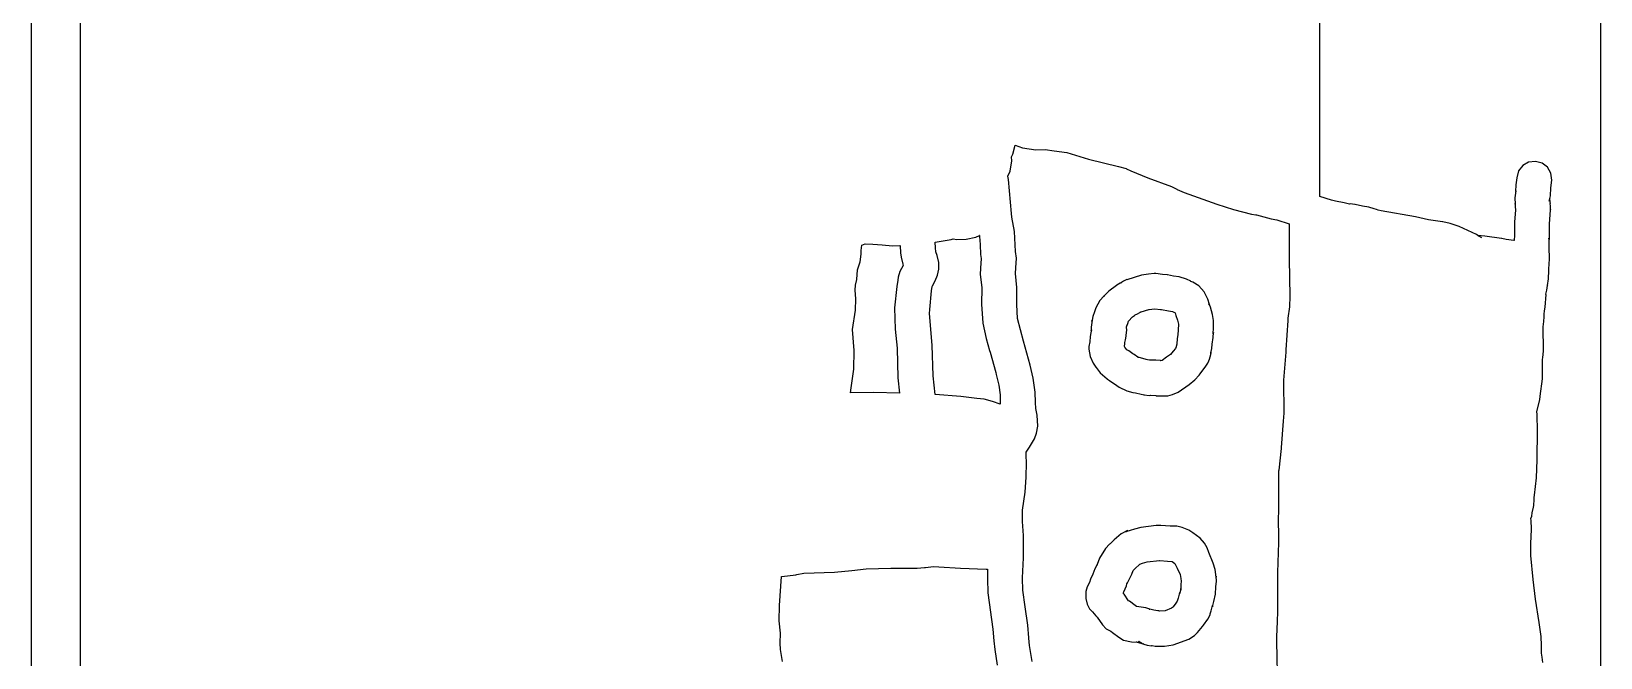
# Model space of a CAD drawing. Extents: x 2 to 598, y 1588 to 7998.
# Drawn here: x 383.6 to 598, y 7456.4 to 7541.8 of the extents above; entities that cross this region are included whole.
import ezdxf

# ---------------------------------------------------------------- set-up
doc = ezdxf.new("R2010")
doc.units = 0

msp = doc.modelspace()

# ---------------------------------------------------------------- linework, layer by layer
at = {"layer": 'Calque 1'}
for p, q in [((390.295, 7959.82), (390.295, 7378.73)), ((559.64167, 7519.30841), (559.642, 7959.82)), ((517.72512, 7525.09188), (518.0419, 7526.32127)), ((518.0419, 7526.32127), (518.042, 7526.32)), ((518.042, 7526.32), (519.04142, 7525.96291)), ((517.3515, 7522.76954), (517.56526, 7524.160549)), ((517.53806, 7524.70741), (517.72512, 7525.09188)), ((517.56526, 7524.160549), (517.53806, 7524.70741)), ((519.04142, 7525.96291), (520.857529, 7525.682021)), ((520.857529, 7525.682021), (522.12082, 7525.70195)), ((522.12082, 7525.70195), (522.122, 7525.7)), ((522.122, 7525.7), (523.35758, 7525.54445)), ((523.35758, 7525.54445), (525.09288, 7525.31294)), ((525.09288, 7525.31294), (528.0467, 7524.41119)), ((528.0467, 7524.41119), (532.15343, 7523.38696)), ((589.10355, 7524.09834), (588.159036, 7523.972157)), ((590.023005, 7523.847998), (589.10355, 7524.09834)), ((517.02956, 7522.06054), (517.3515, 7522.76954)), ((517.10036, 7521.62284), (517.02956, 7522.06054)), ((532.15343, 7523.38696), (533.18902, 7523.12444)), ((533.18902, 7523.12444), (533.24972, 7523.069083)), ((533.24972, 7523.069083), (533.83446, 7522.78958)), ((533.83446, 7522.78958), (536.13923, 7521.85682)), ((586.799982, 7522.782773), (586.5497, 7521.86333)), ((587.363804, 7523.509675), (586.799982, 7522.782773)), ((588.159036, 7523.972157), (587.363804, 7523.509675)), ((590.749793, 7523.28404), (590.023005, 7523.847998)), ((591.212081, 7522.488639), (590.749793, 7523.28404)), ((591.33804, 7521.54397), (591.212081, 7522.488639)), ((517.50653, 7516.9699), (517.10036, 7521.62284)), ((536.13923, 7521.85682), (539.36694, 7520.64294)), ((539.36694, 7520.64294), (540.09196, 7520.30084)), ((540.09196, 7520.30084), (540.16176, 7520.26934)), ((540.16176, 7520.26934), (541.09246, 7519.86936)), ((541.09246, 7519.86936), (545.55627, 7518.25603)), ((586.40248, 7520.06292), (586.27122, 7519.12396)), ((586.41638, 7520.90319), (586.38228, 7520.00092)), ((586.38228, 7520.00092), (586.403442, 7520.036274)), ((586.403442, 7520.036274), (586.40248, 7520.06292)), ((586.5497, 7521.86333), (586.41638, 7520.90319)), ((591.14273, 7519.38855), (591.19903, 7520.50528)), ((591.19903, 7520.50528), (591.33804, 7521.54397)), ((545.55627, 7518.25603), (547.841086, 7517.515172)), ((561.22451, 7518.82059), (559.64167, 7519.30841)), ((561.78159, 7518.6423), (561.22451, 7518.82059)), ((562.96033, 7518.4542), (561.78159, 7518.6423)), ((563.7024, 7518.27385), (562.96033, 7518.4542)), ((563.775316, 7518.299462), (563.7024, 7518.27385)), ((564.43672, 7518.22525), (563.775316, 7518.299462)), ((564.45322, 7518.22525), (564.43672, 7518.22525)), ((565.49502, 7517.98186), (564.45322, 7518.22525)), ((566.33166, 7517.82993), (565.49502, 7517.98186)), ((567.08045, 7517.61909), (566.33166, 7517.82993)), ((586.27122, 7519.12396), (586.33112, 7518.2346)), ((586.33112, 7518.2346), (586.323222, 7518.342069)), ((586.323222, 7518.342069), (586.33412, 7518.1483)), ((586.33412, 7518.1483), (586.34652, 7517.82635)), ((586.34652, 7517.82635), (586.35842, 7517.50647)), ((590.9908, 7518.65216), (591.14273, 7519.38855)), ((591.039, 7518.918464), (590.9908, 7518.65216)), ((591.0704, 7519.03302), (591.039, 7518.918464)), ((591.12, 7518.57), (591.0704, 7519.03302)), ((591.1207, 7518.5658), (591.12, 7518.57)), ((591.133987, 7518.344216), (591.1207, 7518.5658)), ((591.1307, 7518.33171), (591.133987, 7518.344216)), ((591.1441, 7518.00356), (591.1307, 7518.33171)), ((591.156, 7517.67955), (591.1441, 7518.00356)), ((591.161, 7517.57), (591.156, 7517.67955)), ((517.50853, 7516.9609), (517.50653, 7516.9699)), ((517.55043, 7516.4922), (517.50853, 7516.9609)), ((517.91991, 7514.52539), (517.55043, 7516.4922)), ((547.841086, 7517.515172), (550.30585, 7516.8835)), ((550.30585, 7516.8835), (550.921912, 7516.78277)), ((550.921912, 7516.78277), (551.0102, 7516.791)), ((551.0102, 7516.791), (553.00594, 7516.2422)), ((553.00594, 7516.2422), (553.77282, 7516.12179)), ((553.77282, 7516.12179), (555.4399, 7515.56472)), ((555.4399, 7515.56472), (555.4449, 7515.43346)), ((567.37552, 7517.51884), (567.08045, 7517.61909)), ((567.5967, 7517.42324), (567.37552, 7517.51884)), ((568.02096, 7517.33074), (567.5967, 7517.42324)), ((572.72196, 7516.53854), (568.02096, 7517.33074)), ((574.47586, 7516.13288), (572.72196, 7516.53854)), ((576.42148, 7515.8466), (574.47586, 7516.13288)), ((576.43548, 7515.8416), (576.42148, 7515.8466)), ((577.433714, 7515.634942), (576.43548, 7515.8416)), ((578.66894, 7515.19409), (577.433714, 7515.634942)), ((586.23947, 7515.86157), (586.21777, 7513.91337)), ((586.36142, 7517.43047), (586.23947, 7515.86157)), ((586.35842, 7517.50647), (586.36142, 7517.43047)), ((591.01631, 7513.78517), (591.03281, 7515.57111)), ((591.03281, 7515.57111), (591.16407, 7517.44128)), ((591.16107, 7517.53478), (591.161, 7517.57)), ((591.16368, 7517.581191), (591.16107, 7517.53478)), ((591.16407, 7517.44128), (591.16368, 7517.581191)), ((507.09869, 7513.05326), (509.29391, 7513.4398)), ((509.29391, 7513.4398), (509.56469, 7513.5173)), ((509.56469, 7513.5173), (510.043551, 7513.425097)), ((510.043551, 7513.425097), (511.32117, 7513.4713)), ((511.32117, 7513.4713), (512.67538, 7513.752654)), ((512.67538, 7513.752654), (513.15569, 7513.95654)), ((513.09504, 7513.9632), (513.15444, 7513.9662)), ((513.15444, 7513.9632), (513.09504, 7513.9632)), ((513.15444, 7513.9662), (513.15444, 7513.9632)), ((513.15444, 7513.9662), (513.15444, 7513.9662)), ((513.15569, 7513.95654), (513.15544, 7513.9528)), ((513.15544, 7513.9528), (513.16344, 7513.8588)), ((513.16344, 7513.8588), (513.23114, 7512.74724)), ((518.092, 7511.79998), (517.91991, 7514.52539)), ((555.4449, 7515.43346), (555.4728, 7510.75261)), ((578.69274, 7515.18809), (578.66894, 7515.19409)), ((581.02438, 7514.09203), (578.69274, 7515.18809)), ((581.21662, 7513.98196), (581.02438, 7514.09203)), ((582.16436, 7513.87189), (581.21662, 7513.98196)), ((581.28614, 7513.9373), (581.30784, 7513.9273)), ((581.28631, 7513.93687), (581.28614, 7513.9373)), ((581.72195, 7513.68779), (581.28631, 7513.93687)), ((581.30784, 7513.9273), (581.31784, 7513.9193)), ((581.31784, 7513.9193), (581.72195, 7513.68779)), ((582.18766, 7513.86789), (582.16436, 7513.87189)), ((584.46039, 7513.5909), (582.18766, 7513.86789)), ((584.50379, 7513.5859), (584.46039, 7513.5909)), ((585.08722, 7513.44586), (584.50379, 7513.5859)), ((585.09522, 7513.44586), (585.08722, 7513.44586)), ((586.15097, 7513.28721), (585.09522, 7513.44586)), ((586.19727, 7513.36351), (586.18927, 7513.27821)), ((586.20127, 7513.38731), (586.19727, 7513.36351)), ((586.21777, 7513.91337), (586.20127, 7513.38731)), ((590.90499, 7513.63187), (590.90519, 7513.63189)), ((590.93759, 7513.49751), (590.90499, 7513.63187)), ((590.90519, 7513.63189), (590.93159, 7513.52751)), ((590.93159, 7513.52751), (590.93759, 7513.49751)), ((590.99051, 7513.01674), (591.01631, 7513.78517)), ((496.83037, 7510.36351), (496.983779, 7511.430661)), ((496.98178, 7511.92776), (497.06448, 7512.67448)), ((496.983779, 7511.430661), (496.98178, 7511.92776)), ((497.06448, 7512.67448), (497.54714, 7512.86258)), ((497.54714, 7512.86258), (497.54659, 7512.86191)), ((497.54659, 7512.86191), (498.57082, 7512.79111)), ((498.57082, 7512.79111), (499.84464, 7512.68414)), ((499.84464, 7512.68414), (501.25076, 7512.58388)), ((501.25076, 7512.58388), (502.28222, 7512.61538)), ((502.28222, 7512.61538), (502.30442, 7512.55128)), ((502.30442, 7512.55128), (502.37732, 7511.61387)), ((502.37732, 7511.61387), (502.443803, 7511.028231)), ((507.13129, 7512.28741), (507.09869, 7513.05326)), ((507.20989, 7511.73861), (507.13129, 7512.28741)), ((507.38714, 7511.24613), (507.20989, 7511.73861)), ((507.590942, 7510.284446), (507.38714, 7511.24613)), ((513.23114, 7512.74724), (513.31124, 7511.3928)), ((513.31124, 7511.3928), (513.370527, 7510.857929)), ((518.1917, 7510.87135), (518.092, 7511.79998)), ((586.17477, 7513.28321), (586.15097, 7513.28721)), ((586.18927, 7513.27821), (586.17477, 7513.28321)), ((590.97151, 7512.47517), (590.97551, 7512.87928)), ((590.99891, 7510.69492), (590.97151, 7512.47517)), ((590.97551, 7512.87928), (590.99051, 7513.01674)), ((496.39112, 7507.97968), (496.48982, 7509.27831)), ((496.48982, 7509.27831), (496.83037, 7510.36351)), ((502.72668, 7509.90079), (502.28949, 7509.06053)), ((502.443803, 7511.028231), (502.67188, 7510.05272)), ((502.67188, 7510.05272), (502.72668, 7509.90079)), ((507.411188, 7508.582387), (507.585809, 7509.401839)), ((507.585809, 7509.401839), (507.590942, 7510.284446)), ((513.33834, 7510.22703), (513.26654, 7508.71446)), ((513.38644, 7510.72674), (513.33834, 7510.22703)), ((513.370527, 7510.857929), (513.39344, 7510.82384)), ((513.39344, 7510.82384), (513.38644, 7510.72674)), ((518.0641, 7508.81205), (518.1302, 7509.58151)), ((518.1302, 7509.58151), (518.1917, 7510.87135)), ((555.4728, 7510.75261), (555.5653, 7505.6971)), ((590.91561, 7508.87087), (590.93631, 7509.31632)), ((590.93631, 7509.31632), (590.97711, 7510.16175)), ((590.97411, 7510.16575), (590.99891, 7510.69492)), ((590.97711, 7510.16175), (590.97411, 7510.16575)), ((496.18868, 7506.49605), (496.19268, 7507.18128)), ((496.19268, 7507.18128), (496.39112, 7507.97968)), ((501.84353, 7507.01932), (501.55466, 7504.09753)), ((501.97685, 7507.86216), (501.84353, 7507.01932)), ((502.027956, 7508.285372), (501.97685, 7507.86216)), ((502.28949, 7509.06053), (502.027956, 7508.285372)), ((506.60886, 7506.43922), (506.70036, 7507.00973)), ((506.70036, 7507.00973), (506.72516, 7507.09703)), ((506.72516, 7507.09703), (507.10653, 7507.81017)), ((507.10653, 7507.81017), (507.411188, 7508.582387)), ((513.26654, 7508.71446), (513.46653, 7506.83757)), ((518.26461, 7506.88452), (518.0641, 7508.81205)), ((531.86702, 7507.16736), (530.80868, 7506.39738)), ((531.896542, 7507.207981), (531.86702, 7507.16736)), ((532.375, 7507.48), (531.896542, 7507.207981)), ((532.496235, 7507.53159), (532.37463, 7507.47424)), ((532.37463, 7507.47424), (532.375, 7507.48)), ((532.47747, 7507.51304), (532.496235, 7507.53159)), ((532.49347, 7507.52494), (532.47747, 7507.51304)), ((532.52287, 7507.54714), (532.49347, 7507.52494)), ((532.56167, 7507.57554), (532.52287, 7507.54714)), ((532.84072, 7507.74607), (532.56167, 7507.57554)), ((532.84372, 7507.75007), (532.84072, 7507.74607)), ((533.285054, 7507.955322), (532.84372, 7507.75007)), ((533.28814, 7507.93973), (533.285054, 7507.955322)), ((535.272, 7508.58), (533.28814, 7507.93973)), ((535.27318, 7508.58631), (535.272, 7508.58)), ((535.272, 7508.58), (535.272, 7508.58)), ((536.223, 7508.7), (535.27318, 7508.58631)), ((536.224, 7508.7), (536.223, 7508.7)), ((536.223, 7508.7), (536.223, 7508.7)), ((537.02529, 7508.77534), (536.22379, 7508.69624)), ((536.22379, 7508.69624), (536.224, 7508.7)), ((537.02555, 7508.77488), (537.02529, 7508.77534)), ((537.24672, 7508.77188), (537.02555, 7508.77488)), ((538.15571, 7508.67578), (537.24672, 7508.77188)), ((538.16861, 7508.6733), (538.13351, 7508.6763)), ((538.13351, 7508.6763), (538.15571, 7508.67578)), ((538.812, 7508.62), (538.15571, 7508.6763)), ((538.15571, 7508.6763), (538.16861, 7508.6733)), ((538.81301, 7508.61706), (538.812, 7508.62)), ((539.676, 7508.43), (538.81301, 7508.61706)), ((539.67732, 7508.43849), (539.676, 7508.43)), ((540.40802, 7508.33255), (539.67732, 7508.43849)), ((541.443964, 7508.0258), (540.40802, 7508.33255)), ((542.041, 7507.73), (541.443964, 7508.0258)), ((542.04104, 7507.72152), (542.041, 7507.73)), ((542.318455, 7507.619238), (542.04104, 7507.72152)), ((543.10299, 7507.09004), (542.318455, 7507.619238)), ((543.849209, 7506.291028), (543.10299, 7507.09004)), ((590.67108, 7506.51043), (590.757366, 7507.143131)), ((590.757366, 7507.143131), (590.75018, 7507.25561)), ((590.75018, 7507.25561), (590.761571, 7507.207234)), ((590.761571, 7507.207234), (590.85301, 7507.73671)), ((590.85301, 7507.74071), (590.87991, 7508.08126)), ((590.85301, 7507.73671), (590.85301, 7507.74071)), ((590.87991, 7508.08126), (590.89441, 7508.39028)), ((590.89441, 7508.39028), (590.91561, 7508.87087)), ((496.259516, 7505.356096), (496.18868, 7506.49605)), ((496.23208, 7503.7789), (496.259516, 7505.356096)), ((506.351, 7503.89622), (506.60886, 7506.43922)), ((513.46653, 7506.83757), (513.447089, 7504.601418)), ((518.25861, 7504.58285), (518.26461, 7506.88452)), ((529.571, 7505.09), (529.02943, 7504.09057)), ((530.1331, 7505.68428), (529.57086, 7505.09104)), ((529.57086, 7505.09104), (529.571, 7505.09)), ((530.213456, 7505.748705), (530.1073, 7505.65428)), ((530.1073, 7505.65428), (530.1331, 7505.68428)), ((530.808, 7506.4), (530.1331, 7505.68428)), ((530.1331, 7505.68428), (530.1719, 7505.71788)), ((530.1719, 7505.71788), (530.213456, 7505.748705)), ((530.80868, 7506.39738), (530.808, 7506.4)), ((544.34012, 7505.2979), (543.849209, 7506.291028)), ((544.55044, 7504.57236), (544.34012, 7505.2979)), ((555.5653, 7505.6971), (555.4847, 7504.23259)), ((590.4136, 7504.20361), (590.54176, 7505.9327)), ((590.53376, 7505.9074), (590.53776, 7505.9606)), ((590.54176, 7505.9327), (590.53376, 7505.9074)), ((590.53776, 7505.9606), (590.67108, 7506.51043)), ((495.80471, 7501.16149), (496.23208, 7503.7789)), ((501.55466, 7504.09753), (501.555, 7504.1)), ((501.555, 7504.1), (501.637761, 7501.190743)), ((506.341, 7503.35), (506.351, 7503.89622)), ((506.34177, 7503.34634), (506.341, 7503.35)), ((506.67302, 7498.99726), (506.34177, 7503.34634)), ((513.447089, 7504.601418), (513.59624, 7502.01926)), ((518.35271, 7502.63516), (518.25861, 7504.58285)), ((519.15576, 7499.57799), (518.35271, 7502.63516)), ((528.62997, 7502.90718), (528.53437, 7502.41729)), ((528.86768, 7503.55831), (528.62997, 7502.90718)), ((529.02943, 7504.09057), (528.86768, 7503.55831)), ((533.51172, 7502.27356), (534.07086, 7502.87921)), ((534.07086, 7502.87921), (534.30961, 7503.03941)), ((534.30961, 7503.03941), (534.43828, 7503.13031)), ((534.43828, 7503.13031), (534.738, 7503.27035)), ((534.738, 7503.27035), (534.738, 7503.27)), ((534.738, 7503.27), (534.739, 7503.27)), ((534.739, 7503.27), (535.05991, 7503.46069)), ((535.05991, 7503.46069), (535.14721, 7503.52319)), ((535.14721, 7503.52319), (535.16681, 7503.53869)), ((535.16681, 7503.53869), (535.25881, 7503.57019)), ((535.25881, 7503.57019), (535.259, 7503.57)), ((535.259, 7503.57), (536.28736, 7503.89556)), ((536.28736, 7503.89556), (536.311228, 7503.886647)), ((536.311228, 7503.886647), (536.71524, 7503.92656)), ((536.71524, 7503.92656), (537.12452, 7503.96896)), ((537.12452, 7503.96896), (537.08262, 7503.97986)), ((537.08262, 7503.97986), (537.08269, 7503.97667)), ((537.08269, 7503.97667), (537.12459, 7503.96577)), ((537.12459, 7503.96577), (537.88423, 7503.88307)), ((537.88423, 7503.88307), (537.88723, 7503.88307)), ((537.88723, 7503.88307), (538.02986, 7503.88007)), ((538.02986, 7503.88007), (538.95797, 7503.68577)), ((538.95797, 7503.68577), (539.52744, 7503.60517)), ((539.52744, 7503.60517), (539.87212, 7503.44136)), ((539.87212, 7503.44136), (539.95742, 7503.05327)), ((539.95742, 7503.05327), (540.22045, 7502.40421)), ((544.53204, 7504.50596), (544.493465, 7504.652485)), ((544.493465, 7504.652485), (544.55944, 7504.51296)), ((544.55944, 7504.51296), (544.53204, 7504.50596)), ((544.55944, 7504.51296), (544.55044, 7504.57236)), ((544.68708, 7504.19205), (544.55944, 7504.51296)), ((544.973211, 7503.205023), (544.68708, 7504.19205)), ((545.09636, 7502.35805), (544.973211, 7503.205023)), ((555.2842, 7502.68127), (555.264, 7502.36294)), ((555.4847, 7504.23259), (555.2842, 7502.68127)), ((590.24104, 7502.23331), (590.27054, 7502.87771)), ((590.27054, 7502.87771), (590.271, 7502.92)), ((590.271, 7502.92), (590.276, 7503.03679)), ((590.276, 7503.06419), (590.292, 7503.24144)), ((590.276, 7503.03679), (590.276, 7503.06419)), ((590.289, 7503.22434), (590.3366, 7503.70803)), ((590.292, 7503.24144), (590.289, 7503.22434)), ((590.3366, 7503.70803), (590.4136, 7504.20361)), ((496.04242, 7498.29551), (495.80471, 7501.16149)), ((501.637761, 7501.190743), (501.88934, 7498.59284)), ((513.59624, 7502.01926), (514.05774, 7499.906166)), ((528.382, 7500.681), (528.27658, 7500.20196)), ((528.43928, 7501.10916), (528.38188, 7500.68593)), ((528.38188, 7500.68593), (528.38988, 7500.69493)), ((528.39, 7500.69), (528.382, 7500.681)), ((528.38988, 7500.69493), (528.39, 7500.69)), ((528.40828, 7501.46366), (528.402218, 7500.965384)), ((528.402218, 7500.965384), (528.43928, 7501.10916)), ((528.53437, 7502.41709), (528.40828, 7501.46366)), ((528.54137, 7502.42969), (528.515557, 7502.296744)), ((528.515557, 7502.296744), (528.53437, 7502.41009)), ((528.53437, 7502.41729), (528.54137, 7502.42969)), ((528.53437, 7502.41009), (528.53437, 7502.41709)), ((533.17432, 7500.3166), (533.275835, 7501.125834)), ((533.23482, 7501.40904), (533.25132, 7501.50254)), ((533.275835, 7501.125834), (533.23482, 7501.40904)), ((533.25132, 7501.50254), (533.27662, 7501.66171)), ((533.27611, 7501.66222), (533.27711, 7501.67362)), ((533.27662, 7501.66171), (533.27611, 7501.66222)), ((533.27659, 7501.66172), (533.40217, 7501.98418)), ((533.27711, 7501.67362), (533.27659, 7501.66172)), ((533.40217, 7501.98418), (533.51172, 7502.27356)), ((540.22045, 7502.40421), (540.32174, 7501.86729)), ((540.295, 7501.09), (540.2588, 7500.40271)), ((540.32174, 7501.86729), (540.29434, 7501.08749)), ((540.29434, 7501.08749), (540.295, 7501.09)), ((545.06596, 7500.56333), (545.12896, 7501.38809)), ((545.115472, 7500.73136), (545.06596, 7500.56333)), ((545.08616, 7500.0476), (545.115472, 7500.73136)), ((545.12896, 7501.38809), (545.09636, 7502.35805)), ((555.264, 7502.36294), (555.00769, 7498.38179)), ((590.16614, 7501.53309), (590.24104, 7502.23331)), ((590.16614, 7501.46589), (590.16614, 7501.53309)), ((590.16614, 7501.42349), (590.16614, 7501.46589)), ((590.18164, 7498.39318), (590.16614, 7501.42349)), ((501.88934, 7498.59284), (502.01233, 7494.54658)), ((506.80531, 7494.82645), (506.67302, 7498.99726)), ((514.05774, 7499.906166), (514.54192, 7498.27737)), ((520.083079, 7496.268402), (519.15576, 7499.57799)), ((528.07623, 7498.46247), (528.076, 7498.46)), ((528.076, 7498.46), (528.076, 7498.46)), ((528.076, 7498.46), (528.29097, 7497.46937)), ((528.10203, 7498.81128), (528.07623, 7498.46247)), ((528.209, 7499.45), (528.10203, 7498.81128)), ((528.27658, 7500.20196), (528.20788, 7499.44748)), ((528.20788, 7499.44748), (528.209, 7499.45)), ((532.94992, 7498.83917), (533.00362, 7499.22933)), ((532.95044, 7498.83617), (532.94992, 7498.83917)), ((533.02224, 7498.72713), (532.95044, 7498.83617)), ((533.00362, 7499.22933), (533.01262, 7499.38074)), ((533.01262, 7499.38074), (533.00662, 7499.39214)), ((533.00662, 7499.39214), (533.01262, 7499.38074)), ((533.01262, 7499.38074), (533.09732, 7499.75694)), ((533.27132, 7498.3933), (533.02224, 7498.72713)), ((533.09732, 7499.75694), (533.178907, 7500.250655)), ((533.178907, 7500.250655), (533.17432, 7500.3166)), ((533.539, 7498.23), (533.27132, 7498.3933)), ((539.91375, 7498.5563), (539.58664, 7498.17751)), ((540.0326, 7498.80383), (539.91375, 7498.5563)), ((540.0386, 7498.84363), (540.0326, 7498.80383)), ((540.0991, 7499.13353), (540.0386, 7498.84363)), ((540.1678, 7499.92573), (540.0991, 7499.13353)), ((540.0991, 7499.13353), (540.1115, 7499.16453)), ((540.1115, 7499.16453), (540.0991, 7499.13353)), ((540.2588, 7500.40271), (540.1678, 7499.92573)), ((544.75854, 7497.94489), (544.87171, 7498.54588)), ((544.87171, 7498.54588), (544.92751, 7499.14016)), ((544.92751, 7499.14016), (544.90271, 7499.13616)), ((544.90271, 7499.13616), (544.92751, 7499.14016)), ((544.92751, 7499.14016), (545.08616, 7500.0476)), ((555.00769, 7498.38179), (554.98599, 7498.04072)), ((590.18164, 7498.34098), (590.18164, 7498.39318)), ((495.99852, 7495.73391), (496.04242, 7498.29551)), ((514.54192, 7498.27737), (514.60442, 7498.05827)), ((514.60442, 7498.05827), (515.37544, 7495.28582)), ((520.477763, 7494.489086), (520.083079, 7496.268402)), ((528.29097, 7497.46937), (528.7018, 7496.56813)), ((528.7018, 7496.56813), (529.04648, 7495.99142)), ((533.54, 7498.23), (533.539, 7498.23)), ((533.539, 7498.23), (533.539, 7498.23)), ((533.54042, 7498.22533), (533.54, 7498.23)), ((534.08716, 7497.83259), (533.54042, 7498.22533)), ((534.26234, 7497.72149), (534.08716, 7497.83259)), ((534.76309, 7497.3644), (534.26234, 7497.72149)), ((535.161, 7497.29), (534.76309, 7497.3644)), ((534.85388, 7497.30369), (534.855, 7497.31)), ((534.854, 7497.31), (534.85388, 7497.30369)), ((534.859, 7497.306), (534.854, 7497.31)), ((534.855, 7497.31), (534.859, 7497.306)), ((535.162, 7497.29), (535.161, 7497.29)), ((535.161, 7497.29), (535.161, 7497.29)), ((535.16227, 7497.28944), (535.162, 7497.29)), ((535.94, 7497.06), (535.16227, 7497.28944)), ((535.94092, 7497.0612), (535.94, 7497.06)), ((536.08923, 7497.0261), (535.94092, 7497.0612)), ((536.38327, 7496.9827), (536.08923, 7497.0261)), ((536.683, 7496.96), (536.38327, 7496.9827)), ((536.68397, 7496.96515), (536.683, 7496.96)), ((537.25965, 7496.94295), (536.68397, 7496.96515)), ((537.89515, 7496.9148), (537.25965, 7496.94295)), ((537.92627, 7496.88665), (537.89515, 7496.9148)), ((538.10766, 7496.91505), (537.92627, 7496.88665)), ((538.7009, 7497.35224), (538.10766, 7496.91505)), ((539.24144, 7497.7579), (538.7009, 7497.35224)), ((539.58664, 7498.17751), (539.24144, 7497.7579)), ((544.09288, 7496.1326), (544.25308, 7496.43852)), ((544.25308, 7496.43852), (544.32338, 7496.57391)), ((544.32338, 7496.57391), (544.46652, 7496.88759)), ((544.46652, 7496.88759), (544.56729, 7497.10876)), ((544.56729, 7497.10876), (544.76404, 7497.737835)), ((544.74254, 7497.88439), (544.774465, 7498.039695)), ((544.75854, 7497.94489), (544.74254, 7497.88439)), ((544.74764, 7497.87719), (544.75854, 7497.94489)), ((544.76404, 7497.737835), (544.74764, 7497.87719)), ((544.774465, 7498.039695), (544.75854, 7497.94489)), ((554.98599, 7498.04072), (554.66456, 7494.25284)), ((590.07184, 7494.77538), (590.07484, 7497.05897)), ((590.07484, 7497.05897), (590.11054, 7497.31115)), ((590.11054, 7497.31115), (590.17664, 7498.18758)), ((590.17664, 7498.27178), (590.18164, 7498.34098)), ((590.17664, 7498.18758), (590.17664, 7498.27178)), ((495.6249, 7493.19557), (495.99852, 7495.73391)), ((502.01233, 7494.54658), (502.22731, 7492.479)), ((507.10917, 7492.29947), (506.80531, 7494.82645)), ((515.37544, 7495.28582), (515.44574, 7495.01504)), ((515.44574, 7495.01504), (515.73357, 7493.73398)), ((520.74843, 7492.61665), (520.477763, 7494.489086)), ((529.04648, 7495.99142), (529.08988, 7495.97432)), ((529.08988, 7495.97432), (529.64644, 7495.25447)), ((529.64644, 7495.25447), (530.57971, 7494.42868)), ((530.57971, 7494.42868), (530.63811, 7494.37958)), ((530.63811, 7494.37958), (530.7735, 7494.26641)), ((530.7735, 7494.26641), (530.89442, 7494.19351)), ((530.89442, 7494.19351), (530.95232, 7494.15111)), ((530.95232, 7494.15111), (531.58897, 7493.73822)), ((541.77339, 7493.66358), (542.58523, 7494.28525)), ((542.58523, 7494.28525), (542.586, 7494.28)), ((542.586, 7494.28), (543.177971, 7494.909037)), ((543.177971, 7494.909037), (543.28104, 7495.10423)), ((543.28104, 7495.10423), (544.09288, 7496.1326)), ((554.66456, 7494.25284), (554.66956, 7493.75158)), ((589.75472, 7492.03495), (590.04204, 7494.43274)), ((590.04204, 7494.43274), (590.06584, 7494.63118)), ((590.06584, 7494.71438), (590.07184, 7494.77538)), ((590.06584, 7494.63118), (590.06584, 7494.71438)), ((498.72519, 7492.5544), (495.53676, 7492.5032)), ((495.53676, 7492.5032), (495.537, 7492.5)), ((495.537, 7492.5), (495.6249, 7493.19557)), ((502.22731, 7492.479), (498.72519, 7492.5544)), ((510.60921, 7492.00543), (507.10917, 7492.29947)), ((512.7822, 7491.73362), (510.60921, 7492.00543)), ((515.73357, 7493.73398), (515.77237, 7493.53193)), ((515.77237, 7493.53193), (515.96254, 7492.24518)), ((515.96254, 7492.24518), (515.97284, 7492.16408)), ((515.97284, 7492.16408), (515.97584, 7492.09428)), ((515.97584, 7492.09428), (515.99544, 7490.9946)), ((520.81043, 7491.20795), (520.74843, 7492.61665)), ((531.58897, 7493.73822), (531.589, 7493.74)), ((531.589, 7493.74), (532.24839, 7493.27129)), ((532.24839, 7493.27129), (533.28244, 7492.76848)), ((533.28244, 7492.76848), (534.104661, 7492.530692)), ((534.104661, 7492.530692), (534.44722, 7492.51837)), ((534.44722, 7492.51837), (535.25648, 7492.30288)), ((535.25648, 7492.30288), (535.65066, 7492.232542)), ((535.65066, 7492.232542), (535.60633, 7492.25378)), ((535.60633, 7492.25378), (536.375941, 7492.14963)), ((536.375941, 7492.14963), (536.53134, 7492.16698)), ((536.53134, 7492.16698), (537.25894, 7492.14168)), ((537.25894, 7492.14168), (537.289919, 7492.11353)), ((537.289919, 7492.11353), (537.92557, 7492.08538)), ((537.92557, 7492.08538), (538.86185, 7492.106855)), ((538.86185, 7492.106855), (539.519723, 7492.256914)), ((539.519723, 7492.256914), (540.30216, 7492.60938)), ((540.30216, 7492.60938), (541.77339, 7493.66358)), ((554.66956, 7493.75158), (554.70416, 7490.16523)), ((589.69532, 7491.54041), (589.75472, 7492.03495)), ((513.781875, 7491.61878), (512.7822, 7491.73362)), ((514.95003, 7491.34191), (513.781875, 7491.61878)), ((515.99596, 7490.9502), (514.95003, 7491.34191)), ((515.99544, 7490.9946), (515.99596, 7490.9502)), ((520.82803, 7490.36563), (520.81043, 7491.20795)), ((521.011124, 7489.46647), (520.82803, 7490.36563)), ((554.70416, 7490.16523), (554.70916, 7489.70841)), ((589.29896, 7489.95084), (589.69532, 7491.54041)), ((589.33206, 7489.52658), (589.29896, 7489.95084)), ((520.949828, 7486.994767), (521.10244, 7487.93839)), ((521.10244, 7487.93839), (521.011124, 7489.46647)), ((554.62286, 7488.65215), (554.36499, 7485.0472)), ((554.70916, 7489.70841), (554.62286, 7488.65215)), ((589.38996, 7487.28847), (589.33206, 7489.52658)), ((519.98571, 7485.08171), (520.658701, 7486.205243)), ((520.658701, 7486.205243), (520.949828, 7486.994767)), ((589.35326, 7483.49181), (589.38996, 7487.28847)), ((519.54036, 7483.91796), (519.54336, 7484.40579)), ((519.55746, 7483.01414), (519.54036, 7483.91796)), ((519.54336, 7484.40579), (519.98571, 7485.08171)), ((554.35159, 7484.92783), (554.03739, 7481.96987)), ((554.36499, 7485.0472), (554.35159, 7484.92783)), ((589.24949, 7480.89199), (589.35026, 7483.37401)), ((589.35026, 7483.45821), (589.35326, 7483.49181)), ((589.35026, 7483.44171), (589.35026, 7483.45821)), ((589.35026, 7483.37401), (589.35026, 7483.44171)), ((519.541734, 7481.011554), (519.55746, 7483.01414)), ((554.01879, 7481.7921), (553.99759, 7480.46557)), ((554.03739, 7481.96987), (554.01879, 7481.7921)), ((519.37504, 7478.9441), (519.541734, 7481.011554)), ((553.99759, 7480.46557), (553.99759, 7476.98206)), ((588.957, 7478.52056), (589.24949, 7480.89199)), ((519.00607, 7476.49361), (519.37504, 7478.9441)), ((553.99759, 7476.98206), (553.96969, 7474.73879)), ((588.8242, 7476.88139), (588.8728, 7477.1253)), ((588.8728, 7477.1253), (588.9048, 7477.96607)), ((588.9048, 7477.96607), (588.9255, 7478.20585)), ((588.9255, 7478.20585), (588.957, 7478.52056)), ((519.043503, 7474.962276), (519.00607, 7476.49361)), ((519.17299, 7473.03594), (519.043503, 7474.962276)), ((588.4831, 7475.34298), (588.58904, 7475.69335)), ((588.512, 7475.07788), (588.4831, 7475.34298)), ((588.544, 7473.9534), (588.512, 7475.07788)), ((588.58904, 7475.69335), (588.67124, 7476.10882)), ((588.67124, 7476.10882), (588.8242, 7476.88139)), ((519.149428, 7470.000105), (519.17299, 7473.03594)), ((532.484, 7473.24), (531.536201, 7472.458564)), ((532.48401, 7473.24258), (532.484, 7473.24)), ((533.37181, 7473.72058), (532.48401, 7473.24258)), ((534.3304, 7473.9154), (533.12841, 7473.54127)), ((533.12841, 7473.54127), (533.40591, 7473.68958)), ((533.40591, 7473.68958), (533.37181, 7473.72058)), ((535.17841, 7474.14485), (534.3304, 7473.9154)), ((537.30438, 7474.38669), (535.17841, 7474.14485)), ((537.94103, 7474.41409), (537.30438, 7474.38669)), ((537.94229, 7474.41439), (537.94103, 7474.41409)), ((539.197, 7474.31), (537.94229, 7474.41439)), ((539.19714, 7474.31345), (539.197, 7474.31)), ((540.091255, 7474.291575), (539.19714, 7474.31345)), ((540.844874, 7474.138541), (540.091255, 7474.291575)), ((541.736, 7473.76), (540.844874, 7474.138541)), ((541.73676, 7473.76289), (541.736, 7473.76)), ((542.28608, 7473.41356), (541.73676, 7473.76289)), ((543.2824, 7472.68234), (542.28608, 7473.41356)), ((543.89146, 7471.970808), (543.2824, 7472.68234)), ((553.96969, 7474.73879), (553.99599, 7473.40088)), ((553.99599, 7473.40088), (553.97999, 7472.08003)), ((588.48373, 7471.92794), (588.54053, 7473.8565)), ((588.54053, 7473.8565), (588.541, 7473.88)), ((588.541, 7473.88), (588.544, 7473.9534)), ((530.35034, 7471.25647), (529.545623, 7469.924478)), ((530.894493, 7471.848871), (530.35034, 7471.25647)), ((531.018, 7471.92), (530.894493, 7471.848871)), ((531.01897, 7471.9176), (531.018, 7471.92)), ((531.536201, 7472.458564), (531.01897, 7471.9176)), ((544.239646, 7471.360204), (543.89146, 7471.970808)), ((544.46475, 7470.70985), (544.239646, 7471.360204)), ((545.092241, 7469.265614), (544.46475, 7470.70985)), ((553.97999, 7472.08003), (553.84357, 7467.99449)), ((588.46563, 7470.31615), (588.48373, 7471.92794)), ((495.704146, 7468.265705), (497.69042, 7468.49208)), ((497.69042, 7468.49208), (501.037913, 7468.554214)), ((501.037913, 7468.554214), (504.64969, 7468.59078)), ((504.64969, 7468.59078), (505.63981, 7468.65438)), ((505.63981, 7468.65438), (505.78605, 7468.66828)), ((505.78605, 7468.66828), (506.89193, 7468.81505)), ((506.89193, 7468.81505), (506.89129, 7468.81237)), ((506.89129, 7468.81237), (506.892, 7468.81)), ((506.892, 7468.81), (507.59221, 7468.7666)), ((507.59221, 7468.7666), (510.55637, 7468.57436)), ((510.55637, 7468.57436), (510.557, 7468.58)), ((510.557, 7468.58), (514.04774, 7468.44771)), ((514.04774, 7468.44771), (514.25083, 7468.45071)), ((514.25083, 7468.45071), (514.24683, 7468.27139)), ((519.03243, 7467.27246), (519.149428, 7470.000105)), ((528.90081, 7468.49695), (528.6383, 7467.76934)), ((529.24291, 7469.09071), (528.90081, 7468.49695)), ((529.24291, 7469.09071), (529.18811, 7468.93878)), ((529.18811, 7468.93878), (529.24291, 7469.09071)), ((529.545623, 7469.924478), (529.24291, 7469.09071)), ((534.12493, 7468.25036), (534.35231, 7468.47102)), ((534.35231, 7468.47102), (535.04012, 7469.14075)), ((535.04012, 7469.14075), (535.41787, 7469.24513)), ((535.41787, 7469.24513), (535.418, 7469.24)), ((535.418, 7469.24), (536.07636, 7469.42914)), ((536.07636, 7469.42914), (537.74758, 7469.60691)), ((537.74758, 7469.60691), (537.80078, 7469.60891)), ((537.80078, 7469.60891), (537.80099, 7469.61128)), ((537.80099, 7469.61128), (538.84227, 7469.52498)), ((538.84227, 7469.52498), (539.46859, 7469.46658)), ((539.46859, 7469.46658), (539.83188, 7469.23507)), ((539.83188, 7469.23507), (540.15537, 7468.59015)), ((540.15537, 7468.59015), (540.556666, 7467.734527)), ((545.338514, 7468.372805), (545.092241, 7469.265614)), ((545.46159, 7467.36225), (545.338514, 7468.372805)), ((588.80876, 7467.01041), (588.46563, 7470.31615)), ((485.83172, 7463.4878), (486.12214, 7467.45552)), ((486.12214, 7467.45552), (486.91227, 7467.53042)), ((486.91227, 7467.53042), (488.06414, 7467.67666)), ((488.06414, 7467.67666), (488.19075, 7467.69626)), ((488.19075, 7467.69626), (489.14883, 7467.87609)), ((489.14883, 7467.87609), (493.33979, 7468.04404)), ((493.33979, 7468.04404), (495.704146, 7468.265705)), ((514.24683, 7468.27139), (514.22463, 7467.10919)), ((514.22463, 7467.10919), (514.29443, 7465.19613)), ((519.03191, 7467.23216), (519.03243, 7467.27246)), ((519.07581, 7465.58885), (519.03191, 7467.23216)), ((528.18561, 7466.59836), (527.847979, 7466.023564)), ((528.32669, 7467.05414), (528.18561, 7466.59836)), ((528.6383, 7467.76934), (528.32669, 7467.05414)), ((533.21733, 7466.18319), (533.27723, 7466.43486)), ((533.27723, 7466.43486), (533.37073, 7466.58627)), ((533.27723, 7466.43486), (533.28123, 7466.46746)), ((533.28123, 7466.46746), (533.27723, 7466.43486)), ((533.37073, 7466.58627), (533.372, 7466.59)), ((533.372, 7466.59), (533.958443, 7467.772245)), ((533.958443, 7467.772245), (534.12493, 7468.25036)), ((540.556666, 7467.734527), (540.6649, 7467.16956)), ((540.6515, 7466.34649), (540.637, 7465.66281)), ((540.6525, 7466.35049), (540.6515, 7466.34649)), ((540.6892, 7466.79749), (540.6525, 7466.35049)), ((540.6649, 7467.16956), (540.6892, 7466.79749)), ((545.45429, 7466.02951), (545.52149, 7466.81758)), ((545.486665, 7467.477136), (545.46159, 7467.36225)), ((545.52149, 7466.81758), (545.486665, 7467.477136)), ((553.84357, 7467.99449), (553.84357, 7462.59999)), ((589.08678, 7464.34959), (588.80876, 7467.01041)), ((514.29443, 7465.19613), (514.97707, 7460.23157)), ((519.37398, 7463.30785), (519.07581, 7465.58885)), ((527.702137, 7465.376375), (527.69469, 7464.43311)), ((527.69469, 7464.43311), (527.6952, 7464.43211)), ((527.6952, 7464.43211), (527.86212, 7463.66265)), ((527.847979, 7466.023564), (527.702137, 7465.376375)), ((532.918, 7465.04), (532.79191, 7465.1604)), ((532.79191, 7465.1604), (532.792, 7465.16)), ((532.792, 7465.16), (532.8618, 7465.35017)), ((532.8618, 7465.35017), (533.21733, 7466.18319)), ((532.91901, 7465.0377), (532.918, 7465.04)), ((533.52518, 7464.12096), (532.91901, 7465.0377)), ((533.63266, 7464.07036), (533.52518, 7464.12096)), ((534.41091, 7463.47298), (533.63266, 7464.07036)), ((540.17708, 7464.0598), (539.96004, 7463.7854)), ((540.28095, 7464.46495), (540.17708, 7464.0598)), ((540.484108, 7465.212427), (540.28095, 7464.46495)), ((540.51974, 7465.244873), (540.484108, 7465.212427)), ((540.637, 7465.66281), (540.48973, 7465.05302)), ((540.48973, 7465.05302), (540.51974, 7465.244873)), ((540.637, 7465.66281), (540.6654, 7465.7827)), ((540.6654, 7465.7827), (540.637, 7465.66281)), ((545.17313, 7464.00483), (545.40309, 7465.01304)), ((545.40309, 7465.01304), (545.45429, 7466.02951)), ((589.62266, 7461.13842), (589.08678, 7464.34959)), ((485.80432, 7461.41093), (485.83172, 7463.4878)), ((519.74037, 7460.79896), (519.37398, 7463.30785)), ((527.86212, 7463.66265), (528.188624, 7463.044559)), ((528.188624, 7463.044559), (528.57422, 7462.60277)), ((528.57422, 7462.60277), (529.03465, 7462.06688)), ((529.03465, 7462.06688), (529.035, 7462.07)), ((529.035, 7462.07), (529.24688, 7461.90515)), ((534.59074, 7463.33087), (534.41091, 7463.47298)), ((535.878, 7463.15), (534.59074, 7463.33087)), ((535.87911, 7463.15637), (535.878, 7463.15)), ((535.878, 7463.15), (535.878, 7463.15)), ((536.42016, 7462.98687), (535.87911, 7463.15637)), ((536.40616, 7462.97137), (536.32499, 7462.997532)), ((536.32499, 7462.997532), (536.42016, 7462.98687)), ((536.42016, 7462.98687), (536.40616, 7462.97137)), ((536.95294, 7462.84114), (536.42016, 7462.98687)), ((537.49916, 7462.76624), (536.95294, 7462.84114)), ((537.63042, 7462.73734), (537.49916, 7462.76624)), ((537.74618, 7462.70634), (537.63042, 7462.73734)), ((538.51622, 7462.770904), (537.74618, 7462.70634)), ((539.38742, 7463.1027), (538.51622, 7462.770904)), ((539.50628, 7463.189), (539.38742, 7463.1027)), ((539.62048, 7463.31458), (539.50628, 7463.189)), ((539.96, 7463.79), (539.62048, 7463.31458)), ((539.96004, 7463.7854), (539.96, 7463.79)), ((544.36749, 7461.60549), (544.666495, 7462.184785)), ((544.666495, 7462.184785), (544.676, 7462.33361)), ((544.676, 7462.33361), (544.79692, 7462.75736)), ((544.79692, 7462.75736), (544.97521, 7463.46481)), ((544.974713, 7463.285023), (545.17313, 7464.00483)), ((544.97521, 7463.46481), (544.974713, 7463.285023)), ((553.84357, 7462.59999), (553.81407, 7461.34787)), ((485.95211, 7459.71801), (485.80432, 7461.41093)), ((514.97707, 7460.23157), (515.13313, 7458.64976)), ((519.9109, 7459.08227), (519.74037, 7460.79896)), ((529.24688, 7461.90515), (529.94089, 7460.84113)), ((529.94089, 7460.84113), (530.459506, 7460.314071)), ((530.459506, 7460.314071), (531.11394, 7459.96987)), ((531.11394, 7459.96987), (531.33822, 7459.78694)), ((531.33822, 7459.78694), (532.16608, 7459.1539)), ((542.531895, 7459.405756), (542.92262, 7459.81749)), ((542.92262, 7459.81749), (543.61612, 7460.60504)), ((543.61612, 7460.60504), (543.75926, 7460.80657)), ((543.75926, 7460.80657), (544.36749, 7461.60549)), ((553.81107, 7461.28177), (553.72317, 7459.18732)), ((553.814745, 7461.281362), (553.81107, 7461.28177)), ((553.81407, 7461.34787), (553.814745, 7461.281362)), ((589.89396, 7459.22897), (589.62266, 7461.13842)), ((485.93511, 7458.32843), (485.95211, 7459.71801)), ((485.96351, 7457.49644), (485.93511, 7458.32843)), ((515.13313, 7458.64976), (515.23233, 7457.46068)), ((519.9149, 7459.04247), (519.9109, 7459.08227)), ((519.996, 7458.02599), (519.9149, 7459.04247)), ((520.34585, 7455.82767), (519.996, 7458.02599)), ((532.16608, 7459.1539), (532.832127, 7458.768385)), ((532.832127, 7458.768385), (533.92824, 7458.52345)), ((533.92824, 7458.52345), (534.67187, 7458.48105)), ((534.67187, 7458.48105), (534.59487, 7458.52655)), ((534.59487, 7458.52655), (534.67187, 7458.48105)), ((534.67187, 7458.48105), (535.31317, 7458.29295)), ((534.86789, 7458.60787), (535.07459, 7458.47351)), ((534.86791, 7458.60782), (534.86789, 7458.60787)), ((534.90871, 7458.57582), (534.86791, 7458.60782)), ((535.07459, 7458.4735), (534.90871, 7458.57582)), ((535.07459, 7458.47351), (535.39292, 7458.31228)), ((535.31282, 7458.34328), (535.07459, 7458.4735)), ((535.39292, 7458.31228), (535.31282, 7458.34328)), ((535.31317, 7458.29295), (535.314, 7458.29)), ((535.314, 7458.29), (535.62509, 7458.2187)), ((535.62509, 7458.2187), (535.52484, 7458.2611)), ((535.52484, 7458.2611), (535.62509, 7458.2187)), ((535.62509, 7458.2187), (536.06847, 7458.06987)), ((536.06847, 7458.06987), (536.634127, 7457.989099)), ((536.634127, 7457.989099), (536.67102, 7458.01557)), ((536.67102, 7458.01557), (536.69942, 7458.00757)), ((536.69942, 7458.00757), (536.73922, 7457.99617)), ((536.73922, 7457.99617), (536.75112, 7457.99317)), ((536.75112, 7457.99317), (536.754, 7458)), ((536.754, 7458), (537.14778, 7457.9251)), ((537.14778, 7457.9251), (538.425762, 7457.909809)), ((538.425762, 7457.909809), (539.62559, 7458.101898)), ((539.62559, 7458.101898), (541.73923, 7458.89455)), ((541.73923, 7458.89455), (542.531895, 7459.405756)), ((553.72317, 7459.18732), (553.73507, 7458.56307)), ((553.73507, 7458.56307), (553.85754, 7452.11592)), ((589.92656, 7458.04455), (589.89396, 7459.22897)), ((589.91626, 7456.96399), (589.92656, 7458.04455)), ((486.225359, 7455.834026), (485.96351, 7457.49644)), ((515.23233, 7457.46068), (515.57391, 7455.32851)), ((590.03047, 7456.4462), (589.91626, 7456.96399)), ((590.12457, 7455.70722), (590.03047, 7456.4462))]:
    msp.add_line(p, q, dxfattribs=at)
at = {"layer": 'coupe'}
for p, q in [((383.639, 7318.58), (383.639, 7998)), ((598, 7998), (598, 6865.64))]:
    msp.add_line(p, q, dxfattribs=at)

doc.saveas('drawing.dxf')
